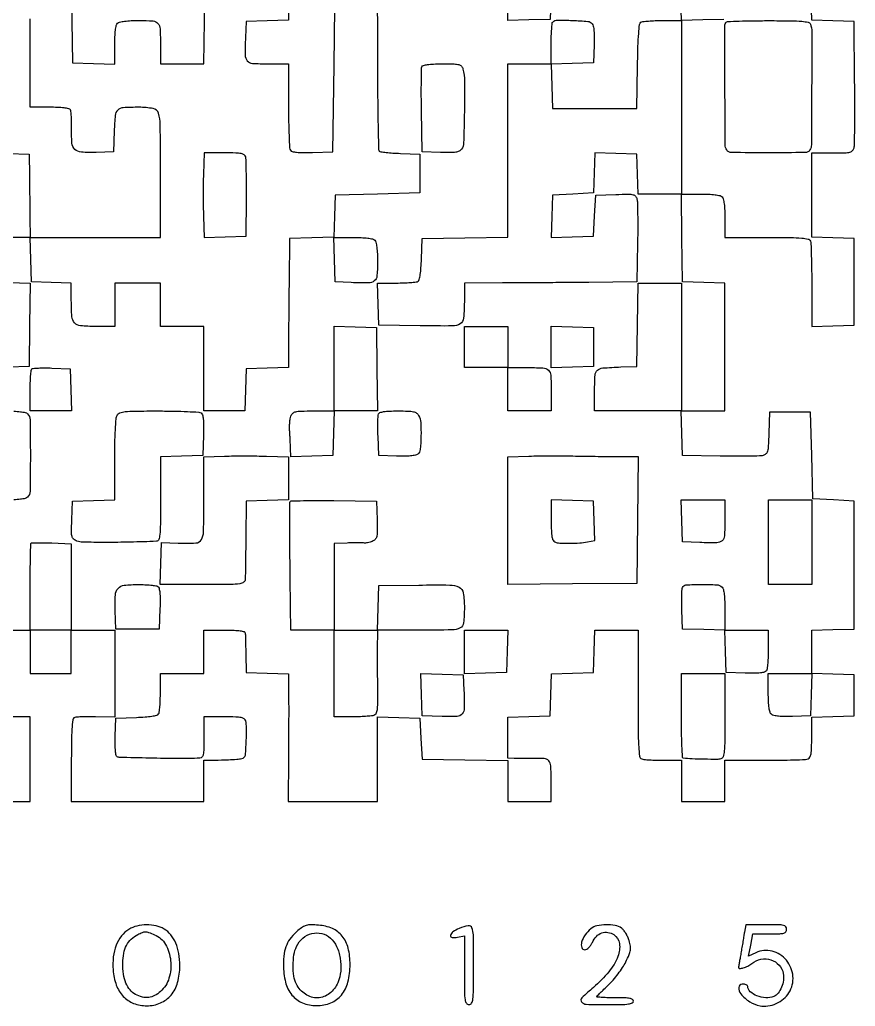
# Model space of a CAD drawing. Extents: x 156 to 936, y 100 to 969.
# Drawn here: x 570.4 to 936, y 100.3 to 532.3 of the extents above; entities that cross this region are included whole.
import ezdxf

# ---------------------------------------------------------------- set-up
doc = ezdxf.new("R2010")
doc.units = 0

msp = doc.modelspace()

# ---------------------------------------------------------------- linework, layer by layer
for points in [[(592.955466, 549.849104), (593.227733, 531.674552), (593.5, 513.5), (602.75, 513.212474), (612, 512.924948), (612, 521.262474, -0.01101), (612.078116, 524.809501, -0.020283), (612.321964, 527.684979, -0.021051), (612.688958, 529.858679, -0.145015), (613.2, 530.8, -0.144372), (614.134923, 531.309096, -0.021205), (616.283644, 531.676767, -0.02047), (619.117343, 531.921443, -0.0113), (622.593011, 532, -0.017303), (628.793979, 531.785347, -0.202126), (630.909788, 530.715689, -0.166521), (631.837152, 528.351581, -0.010953), (632, 520.918213), (632, 513), (641.477935, 513), (650.955869, 513), (651.227935, 531.75), (651.5, 550.5)], [(688, 540.337526), (688, 532.075052), (678.75, 531.787526), (669.5, 531.5), (669.199088, 524.520917, 0.012322), (669.058134, 516.88044, 0.176722), (669.990719, 514.372662, 0.202101), (672.267676, 513.227183, 0.01682), (679.019052, 513), (688, 513), (688.015313, 494.75, 0.004181), (688.08053, 487.662785, 0.006279), (688.266784, 481.481605, 0.002855), (688.520772, 476.237055, 0.128512), (688.849883, 475.208654, 0.190691), (689.675579, 474.608404, 0.03736), (691.518036, 474.278743, 0.025891), (694.325344, 474.136581, 0.007874), (698.58457, 474.208654), (707.5, 474.5), (708, 512.440248), (708.5, 550.380496)], [(726.864956, 542.093338, -0.001367), (726.974775, 512.73647, 0.001887), (727.043103, 498.440548, 0.003052), (727.22135, 486.280079, 0.00053), (727.455438, 475.554379, 0.192972), (727.761687, 474.838313, 0.162429), (728.379856, 474.529457, 0.007213), (730.78627, 474.22248, 0.011529), (733.696589, 473.961611, 0.007924), (737.005609, 473.794391), (745.5, 473.5), (745.5, 465), (745.5, 456.5), (727, 456), (708.5, 455.5), (708.212474, 446.25), (707.924948, 437), (716.262474, 437, -0.01101), (719.809501, 436.921884, -0.020283), (722.684979, 436.678036, -0.021051), (724.858679, 436.311042, -0.145015), (725.8, 435.8, -0.144765), (726.310287, 434.86117, -0.021112), (726.677545, 432.697258, -0.020356), (726.921713, 429.838136, -0.011122), (727, 426.319052, -0.019851), (726.754158, 420.129415, -0.208391), (725.58698, 417.942745, -0.16774), (723.052593, 417.054179, -0.01198), (715.479083, 417.199088), (708.5, 417.5), (708.213357, 427.28577), (707.926713, 437.07154), (698.213357, 436.78577), (688.5, 436.5), (688.280494, 417.5, 0.00035), (688.194222, 409.550087, 0.000322), (688.11651, 401.375086, 0.000322), (688.056605, 394.085456, 0.001066), (688.030494, 389.287526), (688, 380.075052), (678.75, 379.787526), (669.5, 379.5), (669.212474, 370.25), (668.924948, 361), (659.962474, 361), (651, 361), (651, 379.5), (651, 398), (641.5, 398), (632, 398), (632, 407.5), (632, 417), (622, 417), (612, 417), (612, 407.5), (612, 398), (603.535184, 398, -0.022255), (597.038049, 398.289327, -0.186), (594.445484, 399.5635, -0.17018), (593.254967, 402.309653, -0.017986), (593, 409.395326), (593, 416.922134), (584.25, 417.211067), (575.5, 417.5), (575.213788, 427.25), (574.927576, 437), (565.427576, 437)], [(565.5, 265), (575, 265), (575, 255.5), (575, 246), (584, 246), (593, 246), (593, 255.5), (593, 265), (602.5, 265), (612, 265), (612, 245.938166), (612, 226.876333), (603.630164, 227.077629, 0.008036), (600.34176, 227.103854, 0.011048), (597.386982, 227.014617, 0.007927), (594.93959, 226.84759, 0.117937), (594.130164, 226.580446, 0.234885), (593.588292, 225.708057, 0.008463), (593.275481, 221.679048, 0.01129), (593.062651, 216.077824, 0.00385), (593, 207.940983), (593, 190), (622, 190), (651, 190), (651, 199), (651, 208), (655.75, 208.091869, 0.003587), (661.773049, 208.251588, 0.015261), (665.366833, 208.482642, 0.021457), (667.666003, 208.801093, 0.152378), (668.650892, 209.317558, 0.182195), (669.247881, 210.636765, 0.005907), (669.559856, 216.549972, 0.010551), (669.67291, 222.260502, 0.061007), (669.302824, 225.25, 0.187756), (668.656448, 226.162675, 0.100019), (667.354447, 226.688775, 0.040376), (664.926365, 226.942028, 0.005804), (659.932612, 227), (651, 227), (651, 218, -0.005193), (650.946649, 212.863667, -0.042486), (650.699464, 210.533713, -0.123288), (650.166702, 209.390074, -0.215737), (649.25, 208.930698, -0.010984), (639.797769, 208.764185, -0.004799), (627.257241, 208.939143, -0.000958), (614.001207, 209.276776, -0.191806), (612.811043, 209.788957, -0.169165), (612.468873, 210.496865, -0.011597), (612.261497, 212.747253, -0.015517), (612.157728, 215.500969, -0.010979), (612.205143, 218.594857), (612.5, 226.5), (621.467001, 226.792098, 0.009786), (625.292364, 226.991711, 0.020298), (628.262875, 227.326695, 0.020215), (630.447011, 227.75425, 0.195149), (631.201688, 228.292098, 0.112618), (631.504907, 229.144238, 0.008743), (631.748365, 231.568616, 0.011595), (631.922842, 234.501991, 0.008591), (631.984687, 237.75), (632, 246), (641.5, 246), (651, 246), (651, 255.5), (651, 265), (660, 265, -0.007392), (664.254655, 264.937097, -0.026743), (666.952988, 264.71251, -0.040246), (668.622333, 264.344532, -0.307649), (669.099641, 263.75, -0.012318), (669.145396, 262.917561, -0.000814), (669.21418, 260.517187, -0.001177), (669.284784, 257.655324, -0.00088), (669.349641, 254.5), (669.5, 246.5), (678.75, 246.212474), (688, 245.924948), (688.082835, 237.212474, -0.002135), (688.106961, 232.606417, -0.000597), (688.10533, 225.404602, -0.000603), (688.083934, 217.258948, -0.000634), (688.04309, 209.25), (687.920509, 190), (707.460254, 190), (727, 190), (727, 208.537526), (727, 227.075052), (736.25, 226.787526), (745.5, 226.5), (746, 217.5), (746.5, 208.5), (765.25, 208.227935), (784, 207.955869), (784, 198.977935), (784, 190), (793.5, 190), (803, 190), (803, 198.980948, 0.013008), (802.828184, 205.583848, 0.173919), (801.90584, 207.787335, 0.198301), (799.844546, 208.753873, 0.017689), (794, 208.821454, -0.00396), (792.075628, 208.790871, -0.003223), (790.014063, 208.787729, -0.003256), (788.11514, 208.809445, -0.008489), (786.75, 208.857142), (784, 209), (784, 217.962474), (784, 226.924948), (793.25, 227.212474), (802.5, 227.5), (802.787036, 236.712964), (803.074071, 245.925929), (812.287036, 246.212964), (821.5, 246.5), (821.787526, 255.75), (822.075052, 265), (831.537526, 265), (841, 265), (841, 237.106989, 0.001482), (841.047441, 221.102837, 0.01238), (841.269618, 213.864913, 0.020733), (841.66906, 209.7558, 0.273), (842.581787, 208.606989, 0.06844), (843.599719, 208.368926, 0.007317), (846.0249, 208.178303, 0.008902), (848.933927, 208.044385, 0.00705), (852.081787, 208), (860, 208), (860, 199), (860, 190), (869.5, 190), (879, 190), (879, 199), (879, 208), (896.418213, 208, 0.003244), (903.207024, 208.044049, 0.00474), (909.184475, 208.178303, 0.002396), (914.244542, 208.364228, 0.081401), (915.418213, 208.606989, 0.192061), (916.216672, 209.344751, 0.070053), (916.688208, 210.839867, 0.03465), (916.936924, 213.412948, 0.006773), (917, 218.069463), (917, 226.924948), (926.25, 227.212474), (935.5, 227.5), (935.5, 236.5), (935.5, 245.5), (926.25, 245.787526), (917, 246.075052), (917, 255.5), (917, 264.924948), (926.25, 265.212474), (935.5, 265.5), (935.5, 293.5), (935.5, 321.5), (926.5, 322), (917.5, 322.5), (917, 341.5), (916.5, 360.5), (907.5, 360.5), (898.5, 360.5), (898.212602, 351.259666, -0.00489), (897.982731, 345.638586, -0.049911), (897.633757, 343.335649, -0.13999), (896.942081, 342.15054, -0.131433), (895.712602, 341.47415, -0.054074), (894.186613, 341.269145, -0.002906), (889.303077, 341.172986, -0.004518), (883.481673, 341.144811, -0.003277), (877, 341.214485), (860.5, 341.5), (860.213788, 351.25), (859.927576, 361), (869.463788, 361), (879, 361), (879, 388.962474), (879, 416.924948), (869.75, 417.212474), (860.5, 417.5), (860.228407, 436.75), (859.956814, 456), (868.278407, 456, -0.011041), (871.817564, 455.921836, -0.020304), (874.688436, 455.677898, -0.021068), (876.859379, 455.31083, -0.144945), (877.8, 454.8, -0.144849), (878.310542, 453.860329, -0.021091), (878.677711, 451.693122, -0.020332), (878.92177, 448.828493, -0.011084), (879, 445.3), (879, 437), (897.393011, 437, -0.002472), (907.723448, 436.948927, -0.018295), (912.640441, 436.72025, -0.036273), (915.393178, 436.288503, -0.24904), (916.393011, 435.418213, -0.081739), (916.635941, 434.239742, -0.00228), (916.821697, 429.026577, -0.004617), (916.955962, 422.875559, -0.003148), (917, 415.880687), (917, 397.924948), (926.25, 398.212474), (935.5, 398.5), (935.5, 417.5), (935.5, 436.5), (926.25, 436.787526), (917, 437.075052), (917, 455.537526), (917, 474), (925.980948, 474, 0.004718), (931.547349, 474.05252, 0.05329), (933.733065, 474.327943, 0.154152), (934.853609, 474.996168, 0.122466), (935.511889, 476.25, 0.056278), (935.724366, 477.910045, 0.001377), (935.817795, 485.623438, 0.002973), (935.848704, 494.682513, 0.002017), (935.780941, 505), (935.5, 531.5), (926.287036, 531.787036), (917.074071, 532.074071), (916.787036, 541.287036)], [(565.289473, 473.787003), (574.5, 473.5), (574.643608, 464, -0.000218), (574.706331, 459.727313, -0.000136), (574.776284, 454.720312, -0.000137), (574.842549, 449.784503, -0.000248), (574.893608, 445.75), (575, 437), (603.5, 437), (632, 437), (632, 464.893011, 0.001986), (631.913984, 486.548295, 0.075755), (631.145125, 491.338009, 0.274536), (628.800921, 493.412941, 0.047757), (622.668213, 493.986345, 0.013918), (615.683058, 493.776389, 0.177362), (613.31486, 492.750032, 0.182032), (612.201088, 490.448142, 0.014811), (611.786107, 483.642811), (611.5, 474.5), (603.839522, 474.231907, -0.024782), (597.388109, 474.325912, -0.176248), (594.570418, 475.560754, -0.183565), (593.267332, 478.287812, -0.02729), (593.09309, 484.485812, 0.009336), (593.11535, 487.343221, 0.012468), (593.022462, 489.935491, 0.009725), (592.850335, 492.077041, 0.11397), (592.583399, 492.865058, 0.206297), (591.886526, 493.352464, 0.019988), (589.806238, 493.695611, 0.02061), (587.002972, 493.926826, 0.01027), (583.440983, 494), (575, 494), (575, 521.940983, -0.002514), (575.05398, 532.677795, -0.004116)], [(567.846822, 360.92166, -0.020379), (570.700983, 360.677394, -0.02113), (572.861929, 360.310056, -0.144688), (573.8, 359.8, -0.195036), (574.948392, 357.085019, -0.003731), (575.064695, 341.5, -0.003731), (574.948392, 325.914981, -0.195036), (573.8, 323.2, -0.144849), (572.860329, 322.689458, -0.021091), (570.693122, 322.322289, -0.020332), (567.828493, 322.07823, -0.011084)]]:
    msp.add_lwpolyline(points, format="xyb")
for points in [[(799.912002, 550.3676), (803.074004, 549.735199), (802.787002, 541.1176), (802.5, 532.5), (793.25, 532.212474), (784, 531.924948), (784, 540.896052), (784, 549.867155), (786.75, 550.283746, -0.018099), (790.284984, 550.68903, -0.017899), (793.853154, 550.839569, -0.018866), (797.165981, 550.735658, -0.032089)], [(820.921326, 530.594796, -0.126804), (821.405224, 529.568167, -0.023545), (821.701133, 527.485252, -0.021342), (821.842502, 524.735348, -0.01153), (821.793771, 521.344796), (821.5, 513.5), (812.214246, 513.212001), (802.928493, 512.924002), (803.214246, 503.212001), (803.5, 493.5), (822, 493.5), (840.5, 493.5), (840.773353, 511.955416, -0.003561), (840.964479, 520.668275, -0.012194), (841.267063, 526.324934, -0.01105), (841.657029, 530.214502, -0.224357), (842.273353, 531.190103, -0.112125), (843.13586, 531.497773, -0.008919), (845.56311, 531.744962, -0.011731), (848.500649, 531.921988, -0.008719), (851.75, 531.984687), (860, 532), (860, 494), (860, 456), (850.538933, 456), (841.077866, 456), (840.788933, 464.75), (840.5, 473.5), (831.289473, 473.787003), (822.078945, 474.074007), (821.789473, 465.287003), (821.5, 456.5), (812.5, 456), (803.5, 455.5), (803.211971, 446.211971), (802.923942, 436.923942), (812.211971, 437.211971), (821.5, 437.5), (822, 446.5), (822.5, 455.5), (831.221282, 455.788514, -0.00454), (836.727551, 455.920632, -0.056827), (838.79879, 455.715695, -0.168451), (839.861272, 455.070226, -0.112854), (840.506458, 453.788514, -0.053921), (840.71885, 452.211239, -0.002917), (840.820938, 447.178501, -0.004523), (840.853356, 441.17872, -0.003283), (840.785177, 434.5), (840.5, 417.5), (819.5, 417.299392, -0.000433), (810.237777, 417.218943, -0.000299), (799.748438, 417.143204, -0.000301), (789.660885, 417.082481, -0.000617), (781.75, 417.049392), (765, 417), (764.986345, 409.75, -0.017619), (764.682283, 401.561994, -0.245471), (763.177497, 399.128291, -0.133661), (759.84133, 398.205514, -0.004231), (745.637926, 398.267428), (727.5, 398.5), (727.212474, 407.75), (726.924948, 417), (735.212474, 417.015313, 0.008553), (738.474864, 417.077155, 0.011554), (741.420361, 417.251635, 0.00869), (743.854943, 417.495059, 0.112754), (744.707902, 417.798312, 0.195149), (745.24575, 418.552989, 0.020215), (745.673305, 420.737125, 0.020298), (746.008289, 423.707636, 0.009786), (746.207902, 427.532999), (746.5, 436.5), (765.25, 436.772065), (784, 437.044131), (784, 475.022065), (784, 513), (793.5, 513), (803, 513), (803, 521.833333, -0.007039), (803.048334, 525.266524, -0.010477), (803.195833, 528.267708, -0.005871), (803.400808, 530.76784, -0.174709), (803.666667, 531.333333, -0.1982), (805.641278, 532.154415, -0.011379), (812.346099, 532.02018, -0.011327), (819.040061, 531.581573, -0.200106)], [(916.40777, 530.379751, -0.091866), (917.013009, 527.112903, -0.000857), (916.970155, 502.518785, -0.000588), (916.85416, 477.481943, -0.141078), (916.217429, 475.317568, -0.25333), (914.142101, 474.161735, -0.002984), (898, 474.065399, -0.002984), (881.857899, 474.161735, -0.25333), (879.782571, 475.317568, -0.14127), (879.130965, 477.535589, -0.000575), (879.029508, 503.502776, -0.000435), (878.980011, 529.727738, -0.199177), (879.628205, 531.294872, -0.18847), (880.20919, 531.549343, -0.001537), (885.294622, 531.738542, -0.005224), (891.175311, 531.877737, -0.003304), (898.035975, 531.923077, -0.002652), (907.87401, 531.8709, -0.018302), (912.69699, 531.643049, -0.034527), (915.434825, 531.221325, -0.250695)], [(764.369714, 510.75, -0.064091), (765.086903, 505.423057, -0.006013), (765.004729, 492.17944, -0.003394), (764.658474, 478.34268, -0.151024), (763.729635, 475.644932, -0.118939), (762.694669, 474.768477, -0.077992), (761.199929, 474.2893, -0.040111), (758.806547, 474.110962, -0.007825), (754.479635, 474.203802), (746.5, 474.5), (746.226045, 492.466382, -0.002658), (746.15674, 499.444392, -0.003993), (746.177256, 505.532202, -0.001669), (746.253719, 510.735302, -0.087315), (746.44466, 511.716382, -0.231626), (747.089439, 512.316051, -0.037722), (748.805854, 512.69723, -0.02708), (751.435018, 512.931781, -0.008707), (755.351984, 513, -0.005329), (760.512101, 512.945, -0.055858), (762.60448, 512.665239, -0.152244), (763.701055, 511.997917, -0.115537)], [(650.820969, 464.75, 0.005697), (650.722816, 460.536568, 0.003336), (650.69644, 455.489357, 0.003335), (650.737431, 450.438708, 0.005662), (650.847764, 446.213768), (651.195529, 436.927536), (660.347764, 437.213768), (669.5, 437.5), (669.618708, 454, 0.002528), (669.632503, 460.448755, 0.003618), (669.574443, 466.167188, 0.001984), (669.471281, 470.996578, 0.054779), (669.301321, 472.25, 0.187085), (668.658319, 473.161973, 0.100522), (667.364644, 473.688327, 0.040661), (664.953441, 473.941865, 0.005872), (660.003581, 474), (651.141938, 474)], [(860, 389), (860, 361), (841, 361), (822, 361), (822, 369.980948, -0.014075), (822.189349, 376.706186, -0.199016), (823.214245, 378.832254, -0.165509), (825.52461, 379.810854, -0.009074), (833.5, 380.245668), (840.5, 380.5), (840.772559, 398.75), (841.045117, 417), (850.522559, 417), (860, 417)], [(726.748329, 379.25), (726.996657, 361), (717.534541, 361), (708.072424, 361), (707.786212, 351.25), (707.5, 341.5), (698.25, 341.212474), (689, 340.924948), (688.895663, 344.712474, 0.003045), (688.837168, 346.451211, 0.001711), (688.746032, 348.562414, 0.001707), (688.639428, 350.693757, 0.002788), (688.532797, 352.5, -0.021233), (688.49533, 354.196452, -0.018025), (688.596407, 355.985937, -0.018404), (688.807565, 357.610247, -0.04766), (689.112383, 358.75, -0.113302), (689.934692, 359.999065, -0.135482), (691.171383, 360.664454, -0.051076), (693.449474, 360.944292, -0.005041), (698.975249, 361), (708, 361), (708, 379.537526), (708, 398.075052), (717.25, 397.787526), (726.5, 397.5)], [(784, 389), (784, 380), (791.918213, 380, -0.01141), (799.400012, 379.829247, -0.175208), (801.747254, 378.85745, -0.195511), (802.800362, 376.650479, -0.014768), (803, 369.893011), (803, 361), (793.5, 361), (784, 361), (784, 370.5), (784, 380), (774.5, 380), (765, 380), (765, 389), (765, 398), (774.5, 398), (784, 398)], [(592.787526, 370.25), (593.075052, 361), (584.037526, 361), (575, 361), (575, 369.833333, -0.007429), (575.05105, 373.269125, -0.010988), (575.206746, 376.278621, -0.006414), (575.423524, 378.778731, -0.173222), (575.703816, 379.370483, -0.17855), (576.286747, 379.639255, -0.007766), (578.564452, 379.783202, -0.012381), (581.319749, 379.846095, -0.008434), (584.453816, 379.787149), (592.5, 379.5)], [(649.791346, 360.150117, -0.190691), (650.391596, 359.324421, -0.03736), (650.721257, 357.481964, -0.025891), (650.863419, 354.674656, -0.007874), (650.791346, 350.41543), (650.5, 341.5), (641.25, 341.212474), (632, 340.924948), (632, 322.462474, -0.002019), (631.955274, 311.385271, -0.02151), (631.72523, 306.886374, -0.061503), (631.232079, 304.649083, -0.305431), (630.25, 303.920737, -0.005731), (618.842338, 303.535006, -0.006316), (607.792569, 303.427745, -0.003411), (598.039928, 303.522809, -0.086906), (595.440702, 304.022545, -0.081606), (593.995048, 304.862163, -0.162479), (593.300207, 305.971366, -0.063151), (593.07756, 307.962561, -0.005097), (593.209407, 313.240683), (593.5, 321.5), (602.75, 321.787526), (612, 322.075052), (612, 339.603267, -0.005042), (612.071648, 346.708684, -0.008243), (612.292352, 352.727502, -0.00563), (612.606132, 357.593247, -0.104311), (613.035184, 359.065741, -0.178289), (614.259554, 360.153824, -0.067326), (616.519252, 360.704921, -0.024144), (620.787793, 360.946284, -0.002274), (631.285184, 360.984687, -0.004431), (637.975527, 360.919445, -0.006613), (643.822481, 360.733216, -0.003151), (648.77049, 360.478823, -0.127605)], [(744.964816, 359.065741, -0.106729), (745.87883, 355.872074, -0.021971), (746.009357, 349.981917, -0.017974), (745.670347, 344.115342, -0.198655), (744.594796, 342.078674, -0.126804), (743.568167, 341.594776, -0.023545), (741.485252, 341.298867, -0.021342), (738.735348, 341.157498, -0.01153), (735.344796, 341.206229), (727.5, 341.5), (727.206869, 349.916411, -0.006125), (727.131923, 353.23728, -0.008183), (727.150171, 356.252242, -0.006003), (727.236697, 358.764851, -0.080166), (727.425484, 359.666411, -0.220823), (728.073166, 360.294093, -0.044921), (729.664091, 360.692306, -0.02981), (732.149804, 360.931365, -0.009069), (735.933431, 361, -0.0074), (740.407308, 360.933784, -0.045377), (742.695822, 360.657161, -0.096493), (744.053158, 360.077882, -0.121501)], [(688, 331.468906), (688, 322.075052), (678.75, 321.787526), (669.5, 321.5), (669.340505, 305.5, -0.000394), (669.272818, 299.20726, -0.000538), (669.201276, 293.539062, -0.000349), (669.132709, 288.77611, -0.006278), (669.090505, 287.25, -0.229285), (668.39649, 285.951927, -0.127899), (666.691545, 285.281564, -0.028549), (662.827207, 285.037322, -0.001509), (650.462474, 285), (631.924948, 285), (632.212474, 294.170249), (632.5, 303.340497), (639.750839, 303.103127, 0.021299), (647.455215, 303.179145, 0.253601), (649.912977, 304.68327, 0.127632), (650.877112, 308.153626, 0.004274), (651, 322.529862), (651, 340.924948), (659.97907, 341.212474, -0.005395), (664.103778, 341.300014, -0.003028), (669.117311, 341.321945, -0.00302), (674.182307, 341.282835, -0.004923), (678.47907, 341.18138), (688, 340.86276)], [(831.765819, 341.037566), (841.031637, 341), (840.765819, 313.25), (840.5, 285.5), (812.25, 285.234427), (784, 284.968853), (784, 312.946901), (784, 340.924948), (793.25, 341.212474, -0.004375), (797.512192, 341.307635, -0.002418), (802.720312, 341.353137, -0.00241), (807.999657, 341.348281, -0.003875), (812.5, 341.287566, 0.001274), (817.00143, 341.203418, 0.000792), (822.284334, 341.126499, 0.000794), (827.497552, 341.067131, 0.001436)], [(726.789532, 313.306341, -0.006423), (726.896385, 308.553108, -0.047466), (726.703612, 306.296778, -0.109117), (726.150893, 304.980176, -0.116665), (725.105472, 304.056447, -0.037545), (724.216934, 303.663542, -0.027166), (723.17819, 303.356993, -0.027629), (722.153591, 303.17329, -0.052332), (721.31594, 303.15855, 0.018388), (720.274264, 303.210888, 0.003361), (718.34437, 303.223833, 0.003611), (716.084558, 303.207482, 0.003273), (713.75, 303.158444), (708, 303), (708, 284), (708, 265), (717.463788, 265), (726.927576, 265), (727.213788, 274.75), (727.5, 284.5), (745, 284.737096, -0.00566), (758.650998, 284.767502, -0.11257), (762.689426, 283.807908, -0.245948), (764.522807, 281.298584, -0.037183), (765, 274.890658, -0.026269), (764.648944, 268.213387, -0.254955), (763.093988, 265.961479, -0.113482), (759.625171, 265.108187, -0.003801), (745.393011, 265), (727, 265), (726.906082, 256.25, 0.002481), (726.882843, 252.223072, 0.001378), (726.892411, 247.312518, 0.001375), (726.929467, 242.341372, 0.002222), (726.991426, 238.111762, -0.007374), (727.01114, 233.57271, -0.025524), (726.830756, 230.640603, -0.037756), (726.468771, 228.737434, -0.187762), (725.835344, 227.877075, -0.109326), (724.91379, 227.543631, -0.009931), (722.46882, 227.274772, -0.012496), (719.507144, 227.082968, -0.009456), (716.25, 227.015313), (708, 227), (708, 246), (708, 265), (698.5, 265), (689, 265), (688.89991, 275.25, 0.000116), (688.848609, 280.381349, 0.000043), (688.773839, 287.629687, 0.000042), (688.690805, 295.548692, 0.000051), (688.611286, 303, -0.001973), (688.565106, 309.76348, -0.003082), (688.584211, 315.586091, -0.000873), (688.640855, 320.647767, -0.106574), (688.783865, 321.271799, -0.282133), (689.251221, 321.580135, -0.001742), (694.52542, 321.737041, -0.006308), (700.635938, 321.8204, -0.003894), (707.822489, 321.771799), (726.5, 321.5)], [(803, 313.144515, 0.006687), (803.062877, 308.443624, 0.034414), (803.311272, 305.851928, 0.069706), (803.782488, 304.347501, 0.192751), (804.581787, 303.606989, 0.078039), (806.798187, 303.133083, 0.014165), (811.014952, 303.021077, 0.0162), (815.448713, 303.172638, 0.032719), (818.912002, 303.6324), (822.074004, 304.264801), (821.787002, 312.8824), (821.5, 321.5), (812.25, 321.787526), (803, 322.075052)], [(879, 313.067388, -0.014326), (878.806225, 306.305646, -0.200169), (877.763501, 304.160287, -0.17995), (875.453248, 303.271722, -0.011192), (868, 303.355911), (860.5, 303.608592), (860.212474, 312.804296), (859.924948, 322), (869.462474, 322), (879, 322)], [(593, 283.926526), (593, 265), (584, 265), (575, 265), (575, 283.833333, -0.002048), (575.029698, 291.083493, -0.003304), (575.121065, 297.256771, -0.000624), (575.244124, 302.688061, -0.191291), (575.412136, 303.083333, -0.194688), (575.784191, 303.243406, -0.002845), (578.225891, 303.282584, -0.007304), (581.090748, 303.270398, -0.004697), (584.412136, 303.176526), (593, 302.853053)], [(630.791346, 284.150117, -0.190691), (631.391596, 283.324421, -0.03736), (631.721257, 281.481964, -0.025891), (631.863419, 278.674656, -0.007874), (631.791346, 274.41543), (631.5, 265.5), (622, 265.5), (612.5, 265.5), (612.211336, 273.639908, -0.022326), (612.273381, 280.386767, -0.170132), (613.465005, 283.278497, -0.1858), (616.142617, 284.65712, -0.027556), (622.321429, 284.984687, -0.010492), (625.164876, 284.918947, -0.01353), (627.770627, 284.733216, -0.011313), (629.921318, 284.472052, -0.105863)], [(877.8, 283.8, -0.147006), (878.316915, 282.838945, -0.020534), (878.681818, 280.584848, -0.019692), (878.923212, 277.57572, -0.010168), (879, 273.8), (879, 265), (888.5, 265), (898, 265), (897.984687, 256.75, -0.00917), (897.918959, 253.495888, -0.012203), (897.732898, 250.54359, -0.00954), (897.472467, 248.105717, -0.110402), (897.149034, 247.206902, -0.187221), (896.340297, 246.610638, -0.039341), (894.5815, 246.278749, -0.027159), (891.914541, 246.135766, -0.008519), (887.914347, 246.206902), (879.5, 246.5), (879.212964, 255.712964), (878.925929, 264.925929), (869.712964, 265.212964), (860.5, 265.5), (860.206869, 273.916411, -0.006125), (860.131923, 277.23728, -0.008183), (860.150171, 280.252242, -0.006003), (860.236697, 282.764851, -0.080166), (860.425484, 283.666411, -0.293248), (861.972121, 284.803321, -0.013925), (868.713959, 285.043009, -0.01649), (875.407447, 284.873708, -0.183813)], [(764.800912, 238.520917, -0.011928), (764.949111, 230.817355, -0.176334), (764.027485, 228.321246, -0.210428), (761.784833, 227.229016, -0.017872), (755.221282, 227.211486), (746.5, 227.5), (746.211971, 236.788029), (745.923942, 246.076058), (755.211971, 245.788029), (764.5, 245.5)], [(879, 227.567388, -0.002152), (878.952947, 216.634777, -0.020904), (878.719592, 212.009457, -0.05358), (878.231646, 209.593269, -0.252791), (877.25, 208.642804, -0.068965), (875.530671, 208.406927, -0.003788), (870.075773, 208.455742, -0.006444), (864.612713, 208.616472, -0.01748), (860.75, 208.915486, -0.368399), (860.445393, 209.240731, -0.001592), (860.220312, 214.409549, -0.006285), (860.053936, 220.400502, -0.003799), (860, 227.5), (860, 246), (869.5, 246), (879, 246)], [(916.787526, 236.75), (916.5, 227.5), (908.655204, 227.206229, -0.01153), (905.264652, 227.157498, -0.021342), (902.514748, 227.298867, -0.023545), (900.431833, 227.594776, -0.126804), (899.405204, 228.078674, -0.145524), (898.748928, 229.060853, -0.03848), (898.326735, 230.921657, -0.027148), (898.0746, 233.657348, -0.009406), (898, 237.622445), (898, 246), (907.537526, 246), (917.075052, 246)], [(618.181971, 133.96959, 0.090532), (614.928787, 131.069494, 0.072905), (612.611012, 126.989227, 0.064625), (611.36549, 121.942616, 0.048287), (611.271427, 116.207362, 0.065568), (612.694391, 109.565363, 0.103178), (615.720747, 104.602816, 0.113386), (620.23946, 101.565898, 0.091739), (626, 100.5, 0.100767), (632.013407, 101.724342, 0.120116), (636.641323, 105.175789, 0.106909), (639.518737, 110.731226, 0.067474), (640.470145, 118, 0.040024), (640.011289, 123.410963, 0.059933), (638.682354, 127.958285, 0.069499), (636.518109, 131.545765, 0.085609), (633.580035, 134.114322, 0.081931), (630.117523, 135.513769, 0.057563), (625.929743, 135.957653, 0.057186), (621.717815, 135.43419, 0.077558)], [(692.166267, 133.48645, 0.047864), (689.170145, 130.43125, 0.070272), (687.239701, 127.208343, 0.064576), (686.176824, 123.373552, 0.033922), (685.812463, 118.431117, 0.062433), (686.720206, 110.834931, 0.110083), (689.528848, 105.207461, 0.12591), (694.146623, 101.783029, 0.097201), (700.320188, 100.571429, 0.096365), (706.554185, 101.784167, 0.126127), (711.20882, 105.215148, 0.110081), (714.050264, 110.873383, 0.061605), (715, 118.552355, 0.059573), (714.140898, 125.737263, 0.10979), (711.557589, 130.994684, 0.122057), (707.216, 134.312092, 0.084537), (701.188488, 135.792747, 0.01544), (697.824567, 135.931854, 0.065271), (695.825682, 135.691019, 0.080888), (694.174046, 134.969846, 0.031609)], [(762.75, 134.341518, 0.047974), (759.975682, 132.865086, 0.200903), (758.947052, 131.326592, 0.435956), (759.632714, 130.385036, 0.084036), (762, 130.5), (765, 131.158911), (765, 116.079455, 0.002207), (765.042022, 106.557237, 0.030768), (765.283158, 103.134932, 0.11903), (765.881934, 101.585666, 0.246054), (767, 101, 0.267644), (768.131287, 101.652291, 0.103099), (768.721429, 103.4375, 0.026629), (768.959338, 107.362042, 0.001825), (769, 118.5, 0.002866), (768.925408, 131.514157, 0.091333), (768.31474, 134.628539, 0.3606), (766.689381, 135.522478, 0.051007)], [(820.36704, 134.227764, 0.06873), (817.80708, 131.494808, 0.084832), (816.302802, 128.350452, 0.151255), (816.357257, 126.010611, 0.325756), (817.75, 125.021642, 0.139485), (818.536336, 125.255908, 0.054641), (819.427653, 125.970662, 0.047805), (820.290611, 127.015855, 0.039881), (821, 128.269544, -0.082374), (822.785183, 130.881283, -0.116285), (825.14108, 132.40904, -0.12568), (827.790484, 132.658093, -0.106328), (830.422503, 131.642735, -0.218224), (832.87157, 127.745478, -0.125848), (832.200841, 122.137783, -0.080703), (828.253354, 115.407885, -0.043092), (821.468268, 108.517041, 0.01608), (816.419606, 103.914946, 0.386623), (816.311209, 102.15852, 0.219494), (818.357111, 101.138618, 0.00758), (827.5, 101, 0.004301), (833.719975, 101.053509, 0.028132), (836.833333, 101.282609, 0.065619), (838.479566, 101.72187, 0.303591), (839, 102.5, 0.258593), (838.586019, 103.246922, 0.093584), (837.416667, 103.703125, 0.039364), (835.191484, 103.94137, 0.006994), (831, 104, -0.005389), (827.932488, 104.033063, -0.008968), (825.35, 104.135104, -0.003198), (823.173095, 104.27423, -0.393793), (823, 104.459927, -0.192523), (823.118373, 104.755959, -0.002752), (824.465176, 106.155252, -0.007149), (826.076067, 107.763918, -0.004596), (827.987834, 109.585389, 0.02573), (830.091616, 111.766629, 0.01693), (832.29037, 114.474438, 0.017048), (834.255907, 117.26245, 0.031251), (835.630574, 119.677356, 0.013125), (837.104134, 122.900872, 0.061337), (837.667231, 124.859118, 0.080215), (837.662592, 126.637103, 0.032111), (837.113438, 129.015714, 0.035513), (836.50345, 130.626054, 0.030068), (835.64143, 132.229764, 0.031163), (834.672939, 133.598978, 0.070579), (833.748192, 134.46382, 0.108945), (830.94977, 135.627162, 0.048684), (826.952972, 135.946193, 0.048725), (823.002513, 135.489829, 0.117649)], [(887.561606, 132.75, -0.000995), (887.289745, 131.100554, -0.000341), (886.889449, 128.711675, -0.000339), (886.444177, 126.076382, -0.000392), (886.016293, 123.566341, 0.000829), (885.626773, 121.269245, 0.00128), (885.298536, 119.282768, 0.000386), (885.019224, 117.556653, 0.039935), (885, 117.316341, 0.431331), (885.489039, 116.854915, 0.057021), (887.057822, 117.127447, 0.045982), (889.003087, 117.899509, 0.049238), (890.727129, 119, -0.118486), (894.791803, 120.867312, -0.126531), (899.1559, 120.618491, -0.133085), (902.700977, 118.329705, -0.137722), (904.54858, 114.59274, -0.082394), (904.609776, 111.683195, -0.061614), (903.76385, 108.583983, -0.065079), (902.28141, 105.991872, -0.139624), (900.455198, 104.621181, -0.103172), (896.88183, 104.041609, -0.080245), (893.017885, 104.844884, -0.091867), (890.043024, 106.661989, -0.212943), (889, 109, 0.220409), (888.82268, 109.382711, 0.077451), (888.293126, 109.70625, 0.058891), (887.51504, 109.926797, 0.03966), (886.59362, 110, 0.40048), (885.064737, 108.541506, 0.184765), (886.006325, 105.683844, 0.079625), (889.864519, 102.243697, 0.096251), (894.367781, 100.458827, 0.085225), (897.844786, 100.405252, 0.067678), (901.449375, 101.480053, 0.066972), (904.672255, 103.4947, 0.079687), (907.03291, 106.189824, 0.162804), (908.77901, 113.402272, 0.152425), (905.905097, 120.43835, 0.158489), (899.650035, 124.413655, 0.17597), (892.55115, 123.725782), (889.324797, 122.187242), (890.294909, 127.093621), (891.265021, 132), (898.632511, 132, 0.006075), (903.012747, 132.05322, 0.060267), (904.829064, 132.317866, 0.181289), (905.674733, 132.926405, 0.14816), (906, 134, 0.172073), (905.615446, 135.084329, 0.16894), (904.630664, 135.694163, 0.050457), (902.482289, 135.950841, 0.004521), (897.045313, 136), (888.090626, 136)], [(629.465701, 131.578778, -0.166327), (634.184217, 127.394894, -0.103502), (636.459101, 120.280299, -0.09895), (635.731616, 112.568215, -0.138075), (632.037311, 106.75, -0.061027), (629.456388, 104.950934, -0.092486), (626.851095, 104.138161, -0.091217), (624.101566, 104.314304, -0.057901), (621.091194, 105.452842, -0.102835), (618.679928, 107.411525, -0.075168), (616.920282, 110.390164, -0.061071), (615.860423, 114.349576, -0.036417), (615.534608, 119.223023, -0.046203), (615.956514, 123.49735, -0.073198), (617.170687, 126.964304, -0.081208), (619.215744, 129.682212, -0.072365), (622.096399, 131.735258, -0.023149), (624.104768, 132.65253, -0.101187), (625.382738, 132.885684, -0.081723), (626.780887, 132.625027, -0.012096)], [(706.388016, 130.172089, -0.105588), (709.100277, 126.495419, -0.065658), (710.659739, 121.345885, -0.062979), (710.869053, 115.712235, -0.076932), (709.605633, 110.598574, -0.12834), (705.997655, 105.862983, -0.159333), (700.819124, 103.981836, -0.15784), (695.492715, 105.517324, -0.1256), (691.494289, 110.011044, -0.082621), (690.390934, 113.427455, -0.03806), (690.056334, 118.103552, -0.03799), (690.439545, 122.848135, -0.071755), (691.570985, 126.508347, -0.106544), (694.349772, 130.123338, -0.115701), (698.294499, 132.140944, -0.120534), (702.595958, 132.15167, -0.122458)]]:
    msp.add_lwpolyline(points, format="xyb", close=True)
for points in [[(878.5, 532.5), (869.288016, 532.212977), (860.076031, 531.925954), (859.788016, 541.212977)], [(565.723267, 417.212828), (574.946534, 416.925656), (574.723267, 398.712828), (574.5, 380.5), (565.289473, 380.212997)], [(565.5, 190), (575, 190), (575, 208.5), (575, 227), (565.537526, 227)]]:
    msp.add_lwpolyline(points)
for points in [[(821.5, 389), (821.5, 380.5), (812.25, 380.212474), (803, 379.924948), (803, 389), (803, 398.075052), (812.25, 397.787526), (821.5, 397.5)], [(917, 303.5), (917, 285), (907.525, 285), (898.05, 285), (898.05, 303.5), (898.05, 322), (907.525, 322), (917, 322)], [(783.787526, 255.75), (783.5, 246.5), (774.25, 246.212474), (765, 245.924948), (765, 255.462474), (765, 265), (774.537526, 265), (784.075052, 265)]]:
    msp.add_lwpolyline(points, close=True)

doc.saveas('drawing.dxf')
